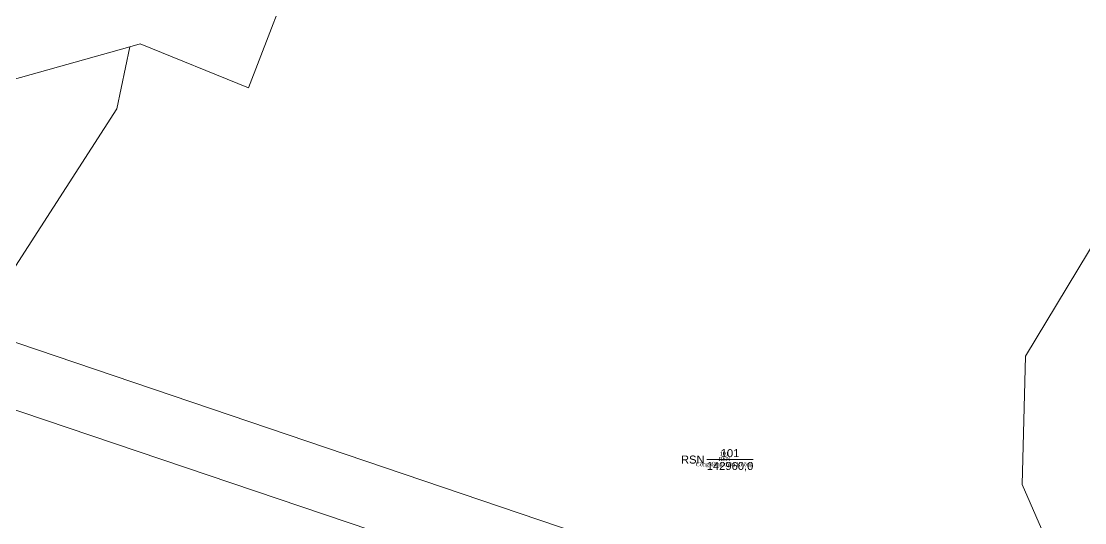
# Model space of a CAD drawing. Header units: metres. Extents: x 0 to 551036, y 0 to 1845929.
# Drawn here: x 547074.3 to 547340, y 1842991.3 to 1843116.6 of the extents above; entities that cross this region are included whole.
import ezdxf
from ezdxf.enums import TextEntityAlignment as Align

# ---------------------------------------------------------------- set-up
doc = ezdxf.new("R2010")
doc.units = ezdxf.units.M
doc.header["$MEASUREMENT"] = 0
for name, color, linetype, lineweight in [('_0', 7, 'Continuous', 0), ('Level 10', 7, 'Continuous', 0), ('Level 13', 7, 'Continuous', 0), ('Level 15', 7, 'Continuous', 0), ('Level 2', 7, 'Continuous', 0), ('Level 4', 7, 'Continuous', 0)]:
    doc.layers.add(name, color=color, linetype=linetype, lineweight=lineweight)
doc.styles.add('Style-Arial', font='arial.ttf')
doc.styles.add('Style-Times New Roman', font='times.ttf')

# ---------------------------------------------------------------- blocks, each defined once
blk = doc.blocks.new('N_THUA_40')
at = {"layer": 'Level 13', "color": 2, "linetype": 'Continuous', "lineweight": 0}
blk.add_line((-4.32, 0), (7.2, 0), dxfattribs=at)
at = {"layer": 'Level 13', "color": 5, "linetype": 'Continuous', "lineweight": 0, "style": 'Style-Arial'}
blk.add_text('101', height=2, dxfattribs=at).set_placement((1.44, 1.6), align=Align.MIDDLE_CENTER)
at = {"layer": 'Level 2', "color": 3, "linetype": 'Continuous', "lineweight": 0, "style": 'Style-Arial'}
blk.add_text('RSN', height=2, dxfattribs=at).set_placement((-4.92, 0), align=Align.MIDDLE_RIGHT)
at = {"layer": 'Level 4', "color": 1, "linetype": 'Continuous', "lineweight": 0, "style": 'Style-Arial'}
blk.add_text('142960,0', height=2, dxfattribs=at).set_placement((1.44, -1.6), align=Align.MIDDLE_CENTER)

msp = doc.modelspace()

# ---------------------------------------------------------------- linework, layer by layer
at = {"layer": '_0', "flags": 128}
for points in [[(547771.494, 1842794.771), (547757.579, 1842804.318), (547055.819, 1843042.132), (546769.738, 1843134.912), (546382.573, 1843267.879), (546283.464, 1843301.159), (546272.397, 1843313.432), (546226.057, 1843510.534), (545522.782, 1843823.924), (545516.574, 1843827.875), (545162.705, 1844092.38), (545147.06543, 1844098.55328), (544954.439, 1844117.984), (544037.891, 1844430.588), (544029.367, 1844435.383)], [(547748.177, 1842791.638), (547050.654, 1843026.907), (546767.4287, 1843128.47227), (546379.939, 1843260.162), (546271.45, 1843289.066), (546259.673, 1843301.685), (546209.361, 1843506.378), (545518.811, 1843817.765), (545512.468, 1843822.27), (545156.647, 1844076.321), (545140.897, 1844082.926), (544961.961, 1844108.201), (544953.29793, 1844109.34529), (544032.919, 1844422.139), (544024.52332, 1844426.97639)]]:
    msp.add_lwpolyline(points, dxfattribs=at)
at = {"layer": 'Level 10', "color": 5, "linetype": 'Continuous', "lineweight": 0, "flags": 128}
for points in [[(546908.46, 1843245.73), (546933, 1843244), (546953, 1843196), (546999, 1843192), (547040, 1843128), (547042, 1843098), (547072, 1843102), (547101.38, 1843110.26)], [(547101.38, 1843110.26), (547104, 1843111), (547131, 1843100), (547182.6896, 1843234)], [(547394.08, 1843125.94), (547346.01, 1843067.42), (547325.18, 1843032.96), (547324.38, 1843000.88), (547349.42, 1842943.41)], [(546988.76, 1842939.4), (547008.07, 1842978.93), (547011.0037, 1842981.9181), (547043.1, 1843014.61), (547069.67, 1843050.53), (547098.14, 1843094.73), (547101.38, 1843110.26)]]:
    msp.add_lwpolyline(points, dxfattribs=at)

# ---------------------------------------------------------------- block references
at = {"layer": 'Level 2', "color": 3, "linetype": 'Continuous', "lineweight": 0}
msp.add_blockref('N_THUA_40', (547249.91902, 1843007.08719), dxfattribs=at)

# ---------------------------------------------------------------- texts
at = {"layer": 'Level 15', "color": 2, "linetype": 'Continuous', "lineweight": 0, "insert": (547249.91902, 1843007.08719), "char_height": 1, "attachment_point": 5, "line_spacing_factor": 0.790495, "style": 'Style-Times New Roman'}
msp.add_mtext('101\\PRSN\\PCộng đồng thôn Ruộng', dxfattribs=at)

doc.saveas('drawing.dxf')
